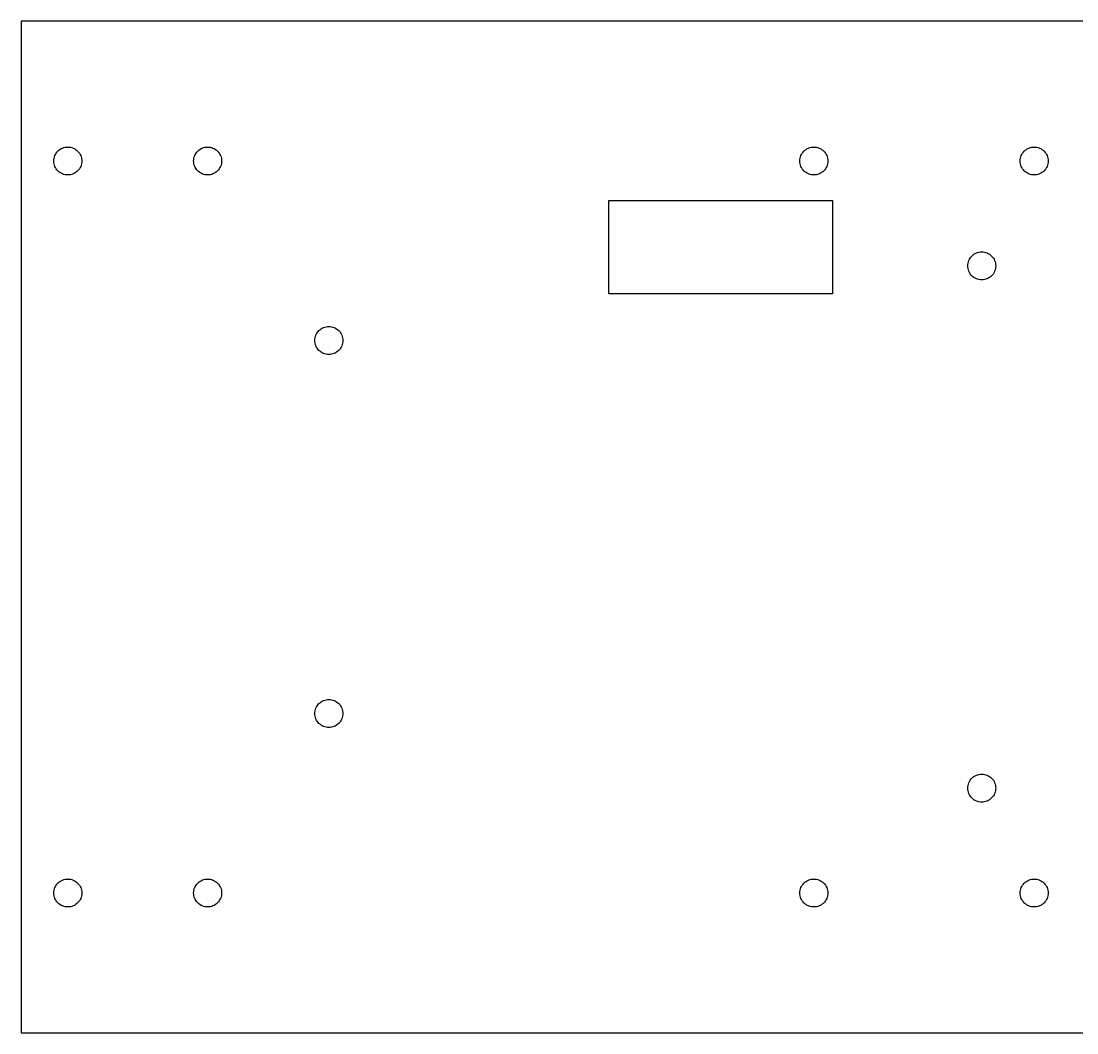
# Model space of a CAD drawing. Header units: metres. Extents: x -75 to 151, y -54 to 54.
# Drawn here: x -75 to 38.2, y -54.2 to 54.2 of the extents above; entities that cross this region are included whole.
import ezdxf

# ---------------------------------------------------------------- set-up
doc = ezdxf.new("R2010")
doc.units = ezdxf.units.M

msp = doc.modelspace()

# ---------------------------------------------------------------- linework, layer by layer
for p, q in [((151.406, 54.25), (-75, 54.25)), ((-75, 54.25), (-75, -54.25)), ((-71.4712, 39.5426), (-71.4354, 39.6854)), ((-71.4354, 39.6854), (-71.3858, 39.824)), ((-71.3858, 39.824), (-71.3229, 39.9571)), ((-71.3229, 39.9571), (-71.2472, 40.0833)), ((-71.2472, 40.0833), (-71.1595, 40.2016)), ((-71.1595, 40.2016), (-71.0607, 40.3107)), ((-71.0607, 40.3107), (-70.9516, 40.4095)), ((-70.9516, 40.4095), (-70.8333, 40.4972)), ((-70.8333, 40.4972), (-70.7071, 40.5729)), ((-70.7071, 40.5729), (-70.574, 40.6358)), ((-70.574, 40.6358), (-70.4354, 40.6854)), ((-70.4354, 40.6854), (-70.2926, 40.7212)), ((-70.2926, 40.7212), (-70.147, 40.7428)), ((-70.147, 40.7428), (-70, 40.75)), ((-70, 40.75), (-69.853, 40.7428)), ((-69.853, 40.7428), (-69.7074, 40.7212)), ((-69.7074, 40.7212), (-69.5646, 40.6854)), ((-69.5646, 40.6854), (-69.426, 40.6358)), ((-69.426, 40.6358), (-69.2929, 40.5729)), ((-69.2929, 40.5729), (-69.1666, 40.4972)), ((-69.1666, 40.4972), (-69.0484, 40.4095)), ((-69.0484, 40.4095), (-68.9393, 40.3107)), ((-68.9393, 40.3107), (-68.8405, 40.2016)), ((-68.8405, 40.2016), (-68.7528, 40.0833)), ((-68.7528, 40.0833), (-68.6771, 39.9571)), ((-68.6771, 39.9571), (-68.6142, 39.824)), ((-68.6142, 39.824), (-68.5646, 39.6854)), ((-68.5646, 39.6854), (-68.5288, 39.5426)), ((-56.4712, 39.5426), (-56.4354, 39.6854)), ((-56.4354, 39.6854), (-56.3858, 39.824)), ((-56.3858, 39.824), (-56.3229, 39.9571)), ((-56.3229, 39.9571), (-56.2472, 40.0833)), ((-56.2472, 40.0833), (-56.1595, 40.2016)), ((-56.1595, 40.2016), (-56.0607, 40.3107)), ((-56.0607, 40.3107), (-55.9516, 40.4095)), ((-55.9516, 40.4095), (-55.8333, 40.4972)), ((-55.8333, 40.4972), (-55.7071, 40.5729)), ((-55.7071, 40.5729), (-55.574, 40.6358)), ((-55.574, 40.6358), (-55.4354, 40.6854)), ((-55.4354, 40.6854), (-55.2926, 40.7212)), ((-55.2926, 40.7212), (-55.147, 40.7428)), ((-55.147, 40.7428), (-55, 40.75)), ((-55, 40.75), (-54.853, 40.7428)), ((-54.853, 40.7428), (-54.7074, 40.7212)), ((-54.7074, 40.7212), (-54.5646, 40.6854)), ((-54.5646, 40.6854), (-54.426, 40.6358)), ((-54.426, 40.6358), (-54.2929, 40.5729)), ((-54.2929, 40.5729), (-54.1666, 40.4972)), ((-54.1666, 40.4972), (-54.0484, 40.4095)), ((-54.0484, 40.4095), (-53.9393, 40.3107)), ((-53.9393, 40.3107), (-53.8405, 40.2016)), ((-53.8405, 40.2016), (-53.7528, 40.0833)), ((-53.7528, 40.0833), (-53.6771, 39.9571)), ((-53.6771, 39.9571), (-53.6142, 39.824)), ((-53.6142, 39.824), (-53.5646, 39.6854)), ((-53.5646, 39.6854), (-53.5288, 39.5426)), ((8.5288, 39.5426), (8.5646, 39.6854)), ((8.5646, 39.6854), (8.6142, 39.824)), ((8.6142, 39.824), (8.6771, 39.9571)), ((8.6771, 39.9571), (8.7528, 40.0833)), ((8.7528, 40.0833), (8.8405, 40.2016)), ((8.8405, 40.2016), (8.9393, 40.3107)), ((8.9393, 40.3107), (9.0484, 40.4095)), ((9.0484, 40.4095), (9.1666, 40.4972)), ((9.1666, 40.4972), (9.2929, 40.5729)), ((9.2929, 40.5729), (9.426, 40.6358)), ((9.426, 40.6358), (9.5646, 40.6854)), ((9.5646, 40.6854), (9.7073, 40.7212)), ((9.7073, 40.7212), (9.853, 40.7428)), ((9.853, 40.7428), (10, 40.75)), ((10, 40.75), (10.147, 40.7428)), ((10.147, 40.7428), (10.2926, 40.7212)), ((10.2926, 40.7212), (10.4354, 40.6854)), ((10.4354, 40.6854), (10.574, 40.6358)), ((10.574, 40.6358), (10.7071, 40.5729)), ((10.7071, 40.5729), (10.8333, 40.4972)), ((10.8333, 40.4972), (10.9516, 40.4095)), ((10.9516, 40.4095), (11.0607, 40.3107)), ((11.0607, 40.3107), (11.1595, 40.2016)), ((11.1595, 40.2016), (11.2472, 40.0833)), ((11.2472, 40.0833), (11.3229, 39.9571)), ((11.3229, 39.9571), (11.3858, 39.824)), ((11.3858, 39.824), (11.4354, 39.6854)), ((11.4354, 39.6854), (11.4712, 39.5426)), ((32.1499, 39.5426), (32.1857, 39.6854)), ((32.1857, 39.6854), (32.2353, 39.824)), ((32.2353, 39.824), (32.2982, 39.9571)), ((32.2982, 39.9571), (32.3739, 40.0833)), ((32.3739, 40.0833), (32.4616, 40.2016)), ((32.4616, 40.2016), (32.5605, 40.3107)), ((32.5605, 40.3107), (32.6695, 40.4095)), ((32.6695, 40.4095), (32.7878, 40.4972)), ((32.7878, 40.4972), (32.914, 40.5729)), ((32.914, 40.5729), (33.0471, 40.6358)), ((33.0471, 40.6358), (33.1857, 40.6854)), ((33.1857, 40.6854), (33.3285, 40.7212)), ((33.3285, 40.7212), (33.4741, 40.7428)), ((33.4741, 40.7428), (33.6211, 40.75)), ((33.6211, 40.75), (33.7681, 40.7428)), ((33.7681, 40.7428), (33.9138, 40.7212)), ((33.9138, 40.7212), (34.0565, 40.6854)), ((34.0565, 40.6854), (34.1951, 40.6358)), ((34.1951, 40.6358), (34.3282, 40.5729)), ((34.3282, 40.5729), (34.4545, 40.4972)), ((34.4545, 40.4972), (34.5727, 40.4095)), ((34.5727, 40.4095), (34.6818, 40.3107)), ((34.6818, 40.3107), (34.7806, 40.2016)), ((34.7806, 40.2016), (34.8683, 40.0833)), ((34.8683, 40.0833), (34.944, 39.9571)), ((34.944, 39.9571), (35.0069, 39.824)), ((35.0069, 39.824), (35.0565, 39.6854)), ((35.0565, 39.6854), (35.0923, 39.5426)), ((-71.5, 39.25), (-71.4928, 39.397)), ((-71.4928, 39.103), (-71.5, 39.25)), ((-71.4928, 39.397), (-71.4712, 39.5426)), ((-71.4712, 38.9574), (-71.4928, 39.103)), ((-71.4354, 38.8146), (-71.4712, 38.9574)), ((-71.3858, 38.676), (-71.4354, 38.8146)), ((-71.3229, 38.5429), (-71.3858, 38.676)), ((-71.2472, 38.4166), (-71.3229, 38.5429)), ((-68.6771, 38.5429), (-68.7528, 38.4166)), ((-68.6142, 38.676), (-68.6771, 38.5429)), ((-68.5646, 38.8146), (-68.6142, 38.676)), ((-68.5288, 38.9574), (-68.5646, 38.8146)), ((-68.5288, 39.5426), (-68.5072, 39.397)), ((-68.5072, 39.103), (-68.5288, 38.9574)), ((-68.5072, 39.397), (-68.5, 39.25)), ((-68.5, 39.25), (-68.5072, 39.103)), ((-56.5, 39.25), (-56.4928, 39.397)), ((-56.4928, 39.103), (-56.5, 39.25)), ((-56.4928, 39.397), (-56.4712, 39.5426)), ((-56.4712, 38.9574), (-56.4928, 39.103)), ((-56.4354, 38.8146), (-56.4712, 38.9574)), ((-56.3858, 38.676), (-56.4354, 38.8146)), ((-56.3229, 38.5429), (-56.3858, 38.676)), ((-56.2472, 38.4166), (-56.3229, 38.5429)), ((-53.6771, 38.5429), (-53.7528, 38.4166)), ((-53.6142, 38.676), (-53.6771, 38.5429)), ((-53.5646, 38.8146), (-53.6142, 38.676)), ((-53.5288, 38.9574), (-53.5646, 38.8146)), ((-53.5288, 39.5426), (-53.5072, 39.397)), ((-53.5072, 39.103), (-53.5288, 38.9574)), ((-53.5072, 39.397), (-53.5, 39.25)), ((-53.5, 39.25), (-53.5072, 39.103)), ((8.5, 39.25), (8.5072, 39.397)), ((8.5072, 39.103), (8.5, 39.25)), ((8.5072, 39.397), (8.5288, 39.5426)), ((8.5288, 38.9574), (8.5072, 39.103)), ((8.5646, 38.8146), (8.5288, 38.9574)), ((8.6142, 38.676), (8.5646, 38.8146)), ((8.6771, 38.5429), (8.6142, 38.676)), ((8.7528, 38.4166), (8.6771, 38.5429)), ((11.3229, 38.5429), (11.2472, 38.4166)), ((11.3858, 38.676), (11.3229, 38.5429)), ((11.4354, 38.8146), (11.3858, 38.676)), ((11.4712, 38.9574), (11.4354, 38.8146)), ((11.4712, 39.5426), (11.4928, 39.397)), ((11.4928, 39.103), (11.4712, 38.9574)), ((11.4928, 39.397), (11.5, 39.25)), ((11.5, 39.25), (11.4928, 39.103)), ((32.1211, 39.25), (32.1283, 39.397)), ((32.1283, 39.103), (32.1211, 39.25)), ((32.1283, 39.397), (32.1499, 39.5426)), ((32.1499, 38.9574), (32.1283, 39.103)), ((32.1857, 38.8146), (32.1499, 38.9574)), ((32.2353, 38.676), (32.1857, 38.8146)), ((32.2982, 38.5429), (32.2353, 38.676)), ((32.3739, 38.4166), (32.2982, 38.5429)), ((34.944, 38.5429), (34.8683, 38.4166)), ((35.0069, 38.676), (34.944, 38.5429)), ((35.0565, 38.8146), (35.0069, 38.676)), ((35.0923, 38.9574), (35.0565, 38.8146)), ((35.0923, 39.5426), (35.1139, 39.397)), ((35.1139, 39.103), (35.0923, 38.9574)), ((35.1139, 39.397), (35.1211, 39.25)), ((35.1211, 39.25), (35.1139, 39.103)), ((-71.1595, 38.2984), (-71.2472, 38.4166)), ((-71.0607, 38.1893), (-71.1595, 38.2984)), ((-70.9516, 38.0905), (-71.0607, 38.1893)), ((-70.8333, 38.0028), (-70.9516, 38.0905)), ((-70.7071, 37.9271), (-70.8333, 38.0028)), ((-70.574, 37.8642), (-70.7071, 37.9271)), ((-70.4354, 37.8146), (-70.574, 37.8642)), ((-70.2926, 37.7788), (-70.4354, 37.8146)), ((-70.147, 37.7572), (-70.2926, 37.7788)), ((-70, 37.75), (-70.147, 37.7572)), ((-69.853, 37.7572), (-70, 37.75)), ((-69.7074, 37.7788), (-69.853, 37.7572)), ((-69.5646, 37.8146), (-69.7074, 37.7788)), ((-69.426, 37.8642), (-69.5646, 37.8146)), ((-69.2929, 37.9271), (-69.426, 37.8642)), ((-69.1666, 38.0028), (-69.2929, 37.9271)), ((-69.0484, 38.0905), (-69.1666, 38.0028)), ((-68.9393, 38.1893), (-69.0484, 38.0905)), ((-68.8405, 38.2984), (-68.9393, 38.1893)), ((-68.7528, 38.4166), (-68.8405, 38.2984)), ((-56.1595, 38.2984), (-56.2472, 38.4166)), ((-56.0607, 38.1893), (-56.1595, 38.2984)), ((-55.9516, 38.0905), (-56.0607, 38.1893)), ((-55.8333, 38.0028), (-55.9516, 38.0905)), ((-55.7071, 37.9271), (-55.8333, 38.0028)), ((-55.574, 37.8642), (-55.7071, 37.9271)), ((-55.4354, 37.8146), (-55.574, 37.8642)), ((-55.2926, 37.7788), (-55.4354, 37.8146)), ((-55.147, 37.7572), (-55.2926, 37.7788)), ((-55, 37.75), (-55.147, 37.7572)), ((-54.853, 37.7572), (-55, 37.75)), ((-54.7074, 37.7788), (-54.853, 37.7572)), ((-54.5646, 37.8146), (-54.7074, 37.7788)), ((-54.426, 37.8642), (-54.5646, 37.8146)), ((-54.2929, 37.9271), (-54.426, 37.8642)), ((-54.1666, 38.0028), (-54.2929, 37.9271)), ((-54.0484, 38.0905), (-54.1666, 38.0028)), ((-53.9393, 38.1893), (-54.0484, 38.0905)), ((-53.8405, 38.2984), (-53.9393, 38.1893)), ((-53.7528, 38.4166), (-53.8405, 38.2984)), ((8.8405, 38.2984), (8.7528, 38.4166)), ((8.9393, 38.1893), (8.8405, 38.2984)), ((9.0484, 38.0905), (8.9393, 38.1893)), ((9.1666, 38.0028), (9.0484, 38.0905)), ((9.2929, 37.9271), (9.1666, 38.0028)), ((9.426, 37.8642), (9.2929, 37.9271)), ((9.5646, 37.8146), (9.426, 37.8642)), ((9.7073, 37.7788), (9.5646, 37.8146)), ((9.853, 37.7572), (9.7073, 37.7788)), ((10, 37.75), (9.853, 37.7572)), ((10.147, 37.7572), (10, 37.75)), ((10.2926, 37.7788), (10.147, 37.7572)), ((10.4354, 37.8146), (10.2926, 37.7788)), ((10.574, 37.8642), (10.4354, 37.8146)), ((10.7071, 37.9271), (10.574, 37.8642)), ((10.8333, 38.0028), (10.7071, 37.9271)), ((10.9516, 38.0905), (10.8333, 38.0028)), ((11.0607, 38.1893), (10.9516, 38.0905)), ((11.1595, 38.2984), (11.0607, 38.1893)), ((11.2472, 38.4166), (11.1595, 38.2984)), ((32.4616, 38.2984), (32.3739, 38.4166)), ((32.5605, 38.1893), (32.4616, 38.2984)), ((32.6695, 38.0905), (32.5605, 38.1893)), ((32.7878, 38.0028), (32.6695, 38.0905)), ((32.914, 37.9271), (32.7878, 38.0028)), ((33.0471, 37.8642), (32.914, 37.9271)), ((33.1857, 37.8146), (33.0471, 37.8642)), ((33.3285, 37.7788), (33.1857, 37.8146)), ((33.4741, 37.7572), (33.3285, 37.7788)), ((33.6211, 37.75), (33.4741, 37.7572)), ((33.7681, 37.7572), (33.6211, 37.75)), ((33.9138, 37.7788), (33.7681, 37.7572)), ((34.0565, 37.8146), (33.9138, 37.7788)), ((34.1951, 37.8642), (34.0565, 37.8146)), ((34.3282, 37.9271), (34.1951, 37.8642)), ((34.4545, 38.0028), (34.3282, 37.9271)), ((34.5727, 38.0905), (34.4545, 38.0028)), ((34.6818, 38.1893), (34.5727, 38.0905)), ((34.7806, 38.2984), (34.6818, 38.1893)), ((34.8683, 38.4166), (34.7806, 38.2984)), ((-12, 25), (-12, 35)), ((-12, 35), (12, 35)), ((12, 35), (12, 25)), ((27.426, 29.3858), (27.5646, 29.4354)), ((27.5646, 29.4354), (27.7074, 29.4712)), ((27.7074, 29.4712), (27.853, 29.4928)), ((27.853, 29.4928), (28, 29.5)), ((28, 29.5), (28.147, 29.4928)), ((28.147, 29.4928), (28.2926, 29.4712)), ((28.2926, 29.4712), (28.4354, 29.4354)), ((28.4354, 29.4354), (28.574, 29.3858)), ((26.5288, 28.2926), (26.5646, 28.4354)), ((26.5646, 28.4354), (26.6142, 28.574)), ((26.6142, 28.574), (26.6771, 28.7071)), ((26.6771, 28.7071), (26.7528, 28.8333)), ((26.7528, 28.8333), (26.8405, 28.9516)), ((26.8405, 28.9516), (26.9393, 29.0607)), ((26.9393, 29.0607), (27.0484, 29.1595)), ((27.0484, 29.1595), (27.1666, 29.2472)), ((27.1666, 29.2472), (27.2929, 29.3229)), ((27.2929, 29.3229), (27.426, 29.3858)), ((28.574, 29.3858), (28.7071, 29.3229)), ((28.7071, 29.3229), (28.8333, 29.2472)), ((28.8333, 29.2472), (28.9516, 29.1595)), ((28.9516, 29.1595), (29.0607, 29.0607)), ((29.0607, 29.0607), (29.1595, 28.9516)), ((29.1595, 28.9516), (29.2472, 28.8333)), ((29.2472, 28.8333), (29.3229, 28.7071)), ((29.3229, 28.7071), (29.3858, 28.574)), ((29.3858, 28.574), (29.4354, 28.4354)), ((29.4354, 28.4354), (29.4712, 28.2926)), ((26.5, 28), (26.5072, 28.147)), ((26.5072, 27.853), (26.5, 28)), ((26.5072, 28.147), (26.5288, 28.2926)), ((26.5288, 27.7074), (26.5072, 27.853)), ((26.5646, 27.5646), (26.5288, 27.7074)), ((26.6142, 27.426), (26.5646, 27.5646)), ((26.6771, 27.2929), (26.6142, 27.426)), ((26.7528, 27.1666), (26.6771, 27.2929)), ((29.3229, 27.2929), (29.2472, 27.1666)), ((29.3858, 27.426), (29.3229, 27.2929)), ((29.4354, 27.5646), (29.3858, 27.426)), ((29.4712, 27.7074), (29.4354, 27.5646)), ((29.4712, 28.2926), (29.4928, 28.147)), ((29.4928, 27.853), (29.4712, 27.7074)), ((29.4928, 28.147), (29.5, 28)), ((29.5, 28), (29.4928, 27.853)), ((26.8405, 27.0484), (26.7528, 27.1666)), ((26.9393, 26.9393), (26.8405, 27.0484)), ((27.0484, 26.8405), (26.9393, 26.9393)), ((27.1666, 26.7528), (27.0484, 26.8405)), ((27.2929, 26.6771), (27.1666, 26.7528)), ((27.426, 26.6142), (27.2929, 26.6771)), ((27.5646, 26.5646), (27.426, 26.6142)), ((27.7074, 26.5288), (27.5646, 26.5646)), ((27.853, 26.5072), (27.7074, 26.5288)), ((28, 26.5), (27.853, 26.5072)), ((28.147, 26.5072), (28, 26.5)), ((28.2926, 26.5288), (28.147, 26.5072)), ((28.4354, 26.5646), (28.2926, 26.5288)), ((28.574, 26.6142), (28.4354, 26.5646)), ((28.7071, 26.6771), (28.574, 26.6142)), ((28.8333, 26.7528), (28.7071, 26.6771)), ((28.9516, 26.8405), (28.8333, 26.7528)), ((29.0607, 26.9393), (28.9516, 26.8405)), ((29.1595, 27.0484), (29.0607, 26.9393)), ((29.2472, 27.1666), (29.1595, 27.0484)), ((12, 25), (-12, 25)), ((-43.4712, 20.2926), (-43.4354, 20.4354)), ((-43.4354, 20.4354), (-43.3858, 20.574)), ((-43.3858, 20.574), (-43.3229, 20.7071)), ((-43.3229, 20.7071), (-43.2472, 20.8333)), ((-43.2472, 20.8333), (-43.1595, 20.9516)), ((-43.1595, 20.9516), (-43.0607, 21.0607)), ((-43.0607, 21.0607), (-42.9516, 21.1595)), ((-42.9516, 21.1595), (-42.8333, 21.2472)), ((-42.8333, 21.2472), (-42.7071, 21.3229)), ((-42.7071, 21.3229), (-42.574, 21.3858)), ((-42.574, 21.3858), (-42.4354, 21.4354)), ((-42.4354, 21.4354), (-42.2926, 21.4712)), ((-42.2926, 21.4712), (-42.147, 21.4928)), ((-42.147, 21.4928), (-42, 21.5)), ((-42, 21.5), (-41.853, 21.4928)), ((-41.853, 21.4928), (-41.7074, 21.4712)), ((-41.7074, 21.4712), (-41.5646, 21.4354)), ((-41.5646, 21.4354), (-41.426, 21.3858)), ((-41.426, 21.3858), (-41.2929, 21.3229)), ((-41.2929, 21.3229), (-41.1666, 21.2472)), ((-41.1666, 21.2472), (-41.0484, 21.1595)), ((-41.0484, 21.1595), (-40.9393, 21.0607)), ((-40.9393, 21.0607), (-40.8405, 20.9516)), ((-40.8405, 20.9516), (-40.7528, 20.8333)), ((-40.7528, 20.8333), (-40.6771, 20.7071)), ((-40.6771, 20.7071), (-40.6142, 20.574)), ((-40.6142, 20.574), (-40.5646, 20.4354)), ((-40.5646, 20.4354), (-40.5288, 20.2926)), ((-43.5, 20), (-43.4928, 20.147)), ((-43.4928, 19.853), (-43.5, 20)), ((-43.4928, 20.147), (-43.4712, 20.2926)), ((-43.4712, 19.7074), (-43.4928, 19.853)), ((-43.4354, 19.5646), (-43.4712, 19.7074)), ((-43.3858, 19.426), (-43.4354, 19.5646)), ((-43.3229, 19.2929), (-43.3858, 19.426)), ((-43.2472, 19.1666), (-43.3229, 19.2929)), ((-40.6771, 19.2929), (-40.7528, 19.1666)), ((-40.6142, 19.426), (-40.6771, 19.2929)), ((-40.5646, 19.5646), (-40.6142, 19.426)), ((-40.5288, 19.7074), (-40.5646, 19.5646)), ((-40.5288, 20.2926), (-40.5072, 20.147)), ((-40.5072, 19.853), (-40.5288, 19.7074)), ((-40.5072, 20.147), (-40.5, 20)), ((-40.5, 20), (-40.5072, 19.853)), ((-43.1595, 19.0484), (-43.2472, 19.1666)), ((-43.0607, 18.9393), (-43.1595, 19.0484)), ((-42.9516, 18.8405), (-43.0607, 18.9393)), ((-42.8333, 18.7528), (-42.9516, 18.8405)), ((-42.7071, 18.6771), (-42.8333, 18.7528)), ((-42.574, 18.6142), (-42.7071, 18.6771)), ((-42.4354, 18.5646), (-42.574, 18.6142)), ((-42.2926, 18.5288), (-42.4354, 18.5646)), ((-42.147, 18.5072), (-42.2926, 18.5288)), ((-42, 18.5), (-42.147, 18.5072)), ((-41.853, 18.5072), (-42, 18.5)), ((-41.7074, 18.5288), (-41.853, 18.5072)), ((-41.5646, 18.5646), (-41.7074, 18.5288)), ((-41.426, 18.6142), (-41.5646, 18.5646)), ((-41.2929, 18.6771), (-41.426, 18.6142)), ((-41.1666, 18.7528), (-41.2929, 18.6771)), ((-41.0484, 18.8405), (-41.1666, 18.7528)), ((-40.9393, 18.9393), (-41.0484, 18.8405)), ((-40.8405, 19.0484), (-40.9393, 18.9393)), ((-40.7528, 19.1666), (-40.8405, 19.0484)), ((-43.3229, -19.2929), (-43.2472, -19.1666)), ((-43.2472, -19.1666), (-43.1595, -19.0484)), ((-43.1595, -19.0484), (-43.0607, -18.9393)), ((-43.0607, -18.9393), (-42.9516, -18.8405)), ((-42.9516, -18.8405), (-42.8333, -18.7528)), ((-42.8333, -18.7528), (-42.7071, -18.6771)), ((-42.7071, -18.6771), (-42.574, -18.6142)), ((-42.574, -18.6142), (-42.4354, -18.5646)), ((-42.4354, -18.5646), (-42.2926, -18.5288)), ((-42.2926, -18.5288), (-42.147, -18.5072)), ((-42.147, -18.5072), (-42, -18.5)), ((-42, -18.5), (-41.853, -18.5072)), ((-41.853, -18.5072), (-41.7074, -18.5288)), ((-41.7074, -18.5288), (-41.5646, -18.5646)), ((-41.5646, -18.5646), (-41.426, -18.6142)), ((-41.426, -18.6142), (-41.2929, -18.6771)), ((-41.2929, -18.6771), (-41.1666, -18.7528)), ((-41.1666, -18.7528), (-41.0484, -18.8405)), ((-41.0484, -18.8405), (-40.9393, -18.9393)), ((-40.9393, -18.9393), (-40.8405, -19.0484)), ((-40.8405, -19.0484), (-40.7528, -19.1666)), ((-40.7528, -19.1666), (-40.6771, -19.2929)), ((-43.5, -20), (-43.4928, -19.853)), ((-43.4928, -20.147), (-43.5, -20)), ((-43.4928, -19.853), (-43.4712, -19.7074)), ((-43.4712, -20.2926), (-43.4928, -20.147)), ((-43.4712, -19.7074), (-43.4354, -19.5646)), ((-43.4354, -20.4354), (-43.4712, -20.2926)), ((-43.4354, -19.5646), (-43.3858, -19.426)), ((-43.3858, -19.426), (-43.3229, -19.2929)), ((-40.6771, -19.2929), (-40.6142, -19.426)), ((-40.6142, -19.426), (-40.5646, -19.5646)), ((-40.5646, -19.5646), (-40.5288, -19.7074)), ((-40.5288, -20.2926), (-40.5646, -20.4354)), ((-40.5288, -19.7074), (-40.5072, -19.853)), ((-40.5072, -20.147), (-40.5288, -20.2926)), ((-40.5072, -19.853), (-40.5, -20)), ((-40.5, -20), (-40.5072, -20.147)), ((-43.3858, -20.574), (-43.4354, -20.4354)), ((-43.3229, -20.7071), (-43.3858, -20.574)), ((-43.2472, -20.8333), (-43.3229, -20.7071)), ((-43.1595, -20.9516), (-43.2472, -20.8333)), ((-43.0607, -21.0607), (-43.1595, -20.9516)), ((-42.9516, -21.1595), (-43.0607, -21.0607)), ((-42.8333, -21.2472), (-42.9516, -21.1595)), ((-42.7071, -21.3229), (-42.8333, -21.2472)), ((-42.574, -21.3858), (-42.7071, -21.3229)), ((-42.4354, -21.4354), (-42.574, -21.3858)), ((-42.2926, -21.4712), (-42.4354, -21.4354)), ((-42.147, -21.4928), (-42.2926, -21.4712)), ((-42, -21.5), (-42.147, -21.4928)), ((-41.853, -21.4928), (-42, -21.5)), ((-41.7074, -21.4712), (-41.853, -21.4928)), ((-41.5646, -21.4354), (-41.7074, -21.4712)), ((-41.426, -21.3858), (-41.5646, -21.4354)), ((-41.2929, -21.3229), (-41.426, -21.3858)), ((-41.1666, -21.2472), (-41.2929, -21.3229)), ((-41.0484, -21.1595), (-41.1666, -21.2472)), ((-40.9393, -21.0607), (-41.0484, -21.1595)), ((-40.8405, -20.9516), (-40.9393, -21.0607)), ((-40.7528, -20.8333), (-40.8405, -20.9516)), ((-40.6771, -20.7071), (-40.7528, -20.8333)), ((-40.6142, -20.574), (-40.6771, -20.7071)), ((-40.5646, -20.4354), (-40.6142, -20.574)), ((26.6771, -27.2929), (26.7528, -27.1666)), ((26.7528, -27.1666), (26.8405, -27.0484)), ((26.8405, -27.0484), (26.9393, -26.9393)), ((26.9393, -26.9393), (27.0484, -26.8405)), ((27.0484, -26.8405), (27.1666, -26.7528)), ((27.1666, -26.7528), (27.2929, -26.6771)), ((27.2929, -26.6771), (27.426, -26.6142)), ((27.426, -26.6142), (27.5646, -26.5646)), ((27.5646, -26.5646), (27.7074, -26.5288)), ((27.7074, -26.5288), (27.853, -26.5072)), ((27.853, -26.5072), (28, -26.5)), ((28, -26.5), (28.147, -26.5072)), ((28.147, -26.5072), (28.2926, -26.5288)), ((28.2926, -26.5288), (28.4354, -26.5646)), ((28.4354, -26.5646), (28.574, -26.6142)), ((28.574, -26.6142), (28.7071, -26.6771)), ((28.7071, -26.6771), (28.8333, -26.7528)), ((28.8333, -26.7528), (28.9516, -26.8405)), ((28.9516, -26.8405), (29.0607, -26.9393)), ((29.0607, -26.9393), (29.1595, -27.0484)), ((29.1595, -27.0484), (29.2472, -27.1666)), ((29.2472, -27.1666), (29.3229, -27.2929)), ((26.5, -28), (26.5072, -27.853)), ((26.5072, -28.147), (26.5, -28)), ((26.5072, -27.853), (26.5288, -27.7074)), ((26.5288, -28.2926), (26.5072, -28.147)), ((26.5288, -27.7074), (26.5646, -27.5646)), ((26.5646, -28.4354), (26.5288, -28.2926)), ((26.5646, -27.5646), (26.6142, -27.426)), ((26.6142, -27.426), (26.6771, -27.2929)), ((29.3229, -27.2929), (29.3858, -27.426)), ((29.3858, -27.426), (29.4354, -27.5646)), ((29.4354, -27.5646), (29.4712, -27.7074)), ((29.4712, -28.2926), (29.4354, -28.4354)), ((29.4712, -27.7074), (29.4928, -27.853)), ((29.4928, -28.147), (29.4712, -28.2926)), ((29.4928, -27.853), (29.5, -28)), ((29.5, -28), (29.4928, -28.147)), ((26.6142, -28.574), (26.5646, -28.4354)), ((26.6771, -28.7071), (26.6142, -28.574)), ((26.7528, -28.8333), (26.6771, -28.7071)), ((26.8405, -28.9516), (26.7528, -28.8333)), ((26.9393, -29.0607), (26.8405, -28.9516)), ((27.0484, -29.1595), (26.9393, -29.0607)), ((27.1666, -29.2472), (27.0484, -29.1595)), ((27.2929, -29.3229), (27.1666, -29.2472)), ((27.426, -29.3858), (27.2929, -29.3229)), ((27.5646, -29.4354), (27.426, -29.3858)), ((28.574, -29.3858), (28.4354, -29.4354)), ((28.7071, -29.3229), (28.574, -29.3858)), ((28.8333, -29.2472), (28.7071, -29.3229)), ((28.9516, -29.1595), (28.8333, -29.2472)), ((29.0607, -29.0607), (28.9516, -29.1595)), ((29.1595, -28.9516), (29.0607, -29.0607)), ((29.2472, -28.8333), (29.1595, -28.9516)), ((29.3229, -28.7071), (29.2472, -28.8333)), ((29.3858, -28.574), (29.3229, -28.7071)), ((29.4354, -28.4354), (29.3858, -28.574)), ((27.7074, -29.4712), (27.5646, -29.4354)), ((27.853, -29.4928), (27.7074, -29.4712)), ((28, -29.5), (27.853, -29.4928)), ((28.147, -29.4928), (28, -29.5)), ((28.2926, -29.4712), (28.147, -29.4928)), ((28.4354, -29.4354), (28.2926, -29.4712)), ((-71.3229, -38.5429), (-71.2472, -38.4166)), ((-71.2472, -38.4166), (-71.1595, -38.2984)), ((-71.1595, -38.2984), (-71.0607, -38.1893)), ((-71.0607, -38.1893), (-70.9516, -38.0905)), ((-70.9516, -38.0905), (-70.8333, -38.0028)), ((-70.8333, -38.0028), (-70.7071, -37.9271)), ((-70.7071, -37.9271), (-70.574, -37.8642)), ((-70.574, -37.8642), (-70.4354, -37.8146)), ((-70.4354, -37.8146), (-70.2926, -37.7788)), ((-70.2926, -37.7788), (-70.147, -37.7572)), ((-70.147, -37.7572), (-70, -37.75)), ((-70, -37.75), (-69.853, -37.7572)), ((-69.853, -37.7572), (-69.7074, -37.7788)), ((-69.7074, -37.7788), (-69.5646, -37.8146)), ((-69.5646, -37.8146), (-69.426, -37.8642)), ((-69.426, -37.8642), (-69.2929, -37.9271)), ((-69.2929, -37.9271), (-69.1666, -38.0028)), ((-69.1666, -38.0028), (-69.0484, -38.0905)), ((-69.0484, -38.0905), (-68.9393, -38.1893)), ((-68.9393, -38.1893), (-68.8405, -38.2984)), ((-68.8405, -38.2984), (-68.7528, -38.4166)), ((-68.7528, -38.4166), (-68.6771, -38.5429)), ((-56.3229, -38.5429), (-56.2472, -38.4166)), ((-56.2472, -38.4166), (-56.1595, -38.2984)), ((-56.1595, -38.2984), (-56.0607, -38.1893)), ((-56.0607, -38.1893), (-55.9516, -38.0905)), ((-55.9516, -38.0905), (-55.8333, -38.0028)), ((-55.8333, -38.0028), (-55.7071, -37.9271)), ((-55.7071, -37.9271), (-55.574, -37.8642)), ((-55.574, -37.8642), (-55.4354, -37.8146)), ((-55.4354, -37.8146), (-55.2926, -37.7788)), ((-55.2926, -37.7788), (-55.147, -37.7572)), ((-55.147, -37.7572), (-55, -37.75)), ((-55, -37.75), (-54.853, -37.7572)), ((-54.853, -37.7572), (-54.7074, -37.7788)), ((-54.7074, -37.7788), (-54.5646, -37.8146)), ((-54.5646, -37.8146), (-54.426, -37.8642)), ((-54.426, -37.8642), (-54.2929, -37.9271)), ((-54.2929, -37.9271), (-54.1666, -38.0028)), ((-54.1666, -38.0028), (-54.0484, -38.0905)), ((-54.0484, -38.0905), (-53.9393, -38.1893)), ((-53.9393, -38.1893), (-53.8405, -38.2984)), ((-53.8405, -38.2984), (-53.7528, -38.4166)), ((-53.7528, -38.4166), (-53.6771, -38.5429)), ((8.6771, -38.5429), (8.7528, -38.4166)), ((8.7528, -38.4166), (8.8405, -38.2984)), ((8.8405, -38.2984), (8.9393, -38.1893)), ((8.9393, -38.1893), (9.0484, -38.0905)), ((9.0484, -38.0905), (9.1666, -38.0028)), ((9.1666, -38.0028), (9.2929, -37.9271)), ((9.2929, -37.9271), (9.426, -37.8642)), ((9.426, -37.8642), (9.5646, -37.8146)), ((9.5646, -37.8146), (9.7073, -37.7788)), ((9.7073, -37.7788), (9.853, -37.7572)), ((9.853, -37.7572), (10, -37.75)), ((10, -37.75), (10.147, -37.7572)), ((10.147, -37.7572), (10.2926, -37.7788)), ((10.2926, -37.7788), (10.4354, -37.8146)), ((10.4354, -37.8146), (10.574, -37.8642)), ((10.574, -37.8642), (10.7071, -37.9271)), ((10.7071, -37.9271), (10.8333, -38.0028)), ((10.8333, -38.0028), (10.9516, -38.0905)), ((10.9516, -38.0905), (11.0607, -38.1893)), ((11.0607, -38.1893), (11.1595, -38.2984)), ((11.1595, -38.2984), (11.2472, -38.4166)), ((11.2472, -38.4166), (11.3229, -38.5429)), ((32.2982, -38.5429), (32.3739, -38.4166)), ((32.3739, -38.4166), (32.4616, -38.2984)), ((32.4616, -38.2984), (32.5605, -38.1893)), ((32.5605, -38.1893), (32.6695, -38.0905)), ((32.6695, -38.0905), (32.7878, -38.0028)), ((32.7878, -38.0028), (32.914, -37.9271)), ((32.914, -37.9271), (33.0471, -37.8642)), ((33.0471, -37.8642), (33.1857, -37.8146)), ((33.1857, -37.8146), (33.3285, -37.7788)), ((33.3285, -37.7788), (33.4741, -37.7572)), ((33.4741, -37.7572), (33.6211, -37.75)), ((33.6211, -37.75), (33.7681, -37.7572)), ((33.7681, -37.7572), (33.9138, -37.7788)), ((33.9138, -37.7788), (34.0565, -37.8146)), ((34.0565, -37.8146), (34.1951, -37.8642)), ((34.1951, -37.8642), (34.3282, -37.9271)), ((34.3282, -37.9271), (34.4545, -38.0028)), ((34.4545, -38.0028), (34.5727, -38.0905)), ((34.5727, -38.0905), (34.6818, -38.1893)), ((34.6818, -38.1893), (34.7806, -38.2984)), ((34.7806, -38.2984), (34.8683, -38.4166)), ((34.8683, -38.4166), (34.944, -38.5429)), ((-71.5, -39.25), (-71.4928, -39.103)), ((-71.4928, -39.397), (-71.5, -39.25)), ((-71.4928, -39.103), (-71.4712, -38.9574)), ((-71.4712, -39.5426), (-71.4928, -39.397)), ((-71.4712, -38.9574), (-71.4354, -38.8146)), ((-71.4354, -39.6854), (-71.4712, -39.5426)), ((-71.4354, -38.8146), (-71.3858, -38.676)), ((-71.3858, -38.676), (-71.3229, -38.5429)), ((-68.6771, -38.5429), (-68.6142, -38.676)), ((-68.6142, -38.676), (-68.5646, -38.8146)), ((-68.5646, -38.8146), (-68.5288, -38.9574)), ((-68.5288, -39.5426), (-68.5646, -39.6854)), ((-68.5288, -38.9574), (-68.5072, -39.103)), ((-68.5072, -39.397), (-68.5288, -39.5426)), ((-68.5072, -39.103), (-68.5, -39.25)), ((-68.5, -39.25), (-68.5072, -39.397)), ((-56.5, -39.25), (-56.4928, -39.103)), ((-56.4928, -39.397), (-56.5, -39.25)), ((-56.4928, -39.103), (-56.4712, -38.9574)), ((-56.4712, -39.5426), (-56.4928, -39.397)), ((-56.4712, -38.9574), (-56.4354, -38.8146)), ((-56.4354, -39.6854), (-56.4712, -39.5426)), ((-56.4354, -38.8146), (-56.3858, -38.676)), ((-56.3858, -38.676), (-56.3229, -38.5429)), ((-53.6771, -38.5429), (-53.6142, -38.676)), ((-53.6142, -38.676), (-53.5646, -38.8146)), ((-53.5646, -38.8146), (-53.5288, -38.9574)), ((-53.5288, -39.5426), (-53.5646, -39.6854)), ((-53.5288, -38.9574), (-53.5072, -39.103)), ((-53.5072, -39.397), (-53.5288, -39.5426)), ((-53.5072, -39.103), (-53.5, -39.25)), ((-53.5, -39.25), (-53.5072, -39.397)), ((8.5, -39.25), (8.5072, -39.103)), ((8.5072, -39.397), (8.5, -39.25)), ((8.5072, -39.103), (8.5288, -38.9574)), ((8.5288, -39.5426), (8.5072, -39.397)), ((8.5288, -38.9574), (8.5646, -38.8146)), ((8.5646, -39.6854), (8.5288, -39.5426)), ((8.5646, -38.8146), (8.6142, -38.676)), ((8.6142, -38.676), (8.6771, -38.5429)), ((11.3229, -38.5429), (11.3858, -38.676)), ((11.3858, -38.676), (11.4354, -38.8146)), ((11.4354, -38.8146), (11.4712, -38.9574)), ((11.4712, -39.5426), (11.4354, -39.6854)), ((11.4712, -38.9574), (11.4928, -39.103)), ((11.4928, -39.397), (11.4712, -39.5426)), ((11.4928, -39.103), (11.5, -39.25)), ((11.5, -39.25), (11.4928, -39.397)), ((32.1211, -39.25), (32.1283, -39.103)), ((32.1283, -39.397), (32.1211, -39.25)), ((32.1283, -39.103), (32.1499, -38.9574)), ((32.1499, -39.5426), (32.1283, -39.397)), ((32.1499, -38.9574), (32.1857, -38.8146)), ((32.1857, -39.6854), (32.1499, -39.5426)), ((32.1857, -38.8146), (32.2353, -38.676)), ((32.2353, -38.676), (32.2982, -38.5429)), ((34.944, -38.5429), (35.0069, -38.676)), ((35.0069, -38.676), (35.0565, -38.8146)), ((35.0565, -38.8146), (35.0923, -38.9574)), ((35.0923, -39.5426), (35.0565, -39.6854)), ((35.0923, -38.9574), (35.1139, -39.103)), ((35.1139, -39.397), (35.0923, -39.5426)), ((35.1139, -39.103), (35.1211, -39.25)), ((35.1211, -39.25), (35.1139, -39.397)), ((-71.3858, -39.824), (-71.4354, -39.6854)), ((-71.3229, -39.9571), (-71.3858, -39.824)), ((-71.2472, -40.0833), (-71.3229, -39.9571)), ((-71.1595, -40.2016), (-71.2472, -40.0833)), ((-71.0607, -40.3107), (-71.1595, -40.2016)), ((-70.9516, -40.4095), (-71.0607, -40.3107)), ((-70.8333, -40.4972), (-70.9516, -40.4095)), ((-70.7071, -40.5729), (-70.8333, -40.4972)), ((-70.574, -40.6358), (-70.7071, -40.5729)), ((-70.4354, -40.6854), (-70.574, -40.6358)), ((-70.2926, -40.7212), (-70.4354, -40.6854)), ((-70.147, -40.7428), (-70.2926, -40.7212)), ((-70, -40.75), (-70.147, -40.7428)), ((-69.853, -40.7428), (-70, -40.75)), ((-69.7074, -40.7212), (-69.853, -40.7428)), ((-69.5646, -40.6854), (-69.7074, -40.7212)), ((-69.426, -40.6358), (-69.5646, -40.6854)), ((-69.2929, -40.5729), (-69.426, -40.6358)), ((-69.1666, -40.4972), (-69.2929, -40.5729)), ((-69.0484, -40.4095), (-69.1666, -40.4972)), ((-68.9393, -40.3107), (-69.0484, -40.4095)), ((-68.8405, -40.2016), (-68.9393, -40.3107)), ((-68.7528, -40.0833), (-68.8405, -40.2016)), ((-68.6771, -39.9571), (-68.7528, -40.0833)), ((-68.6142, -39.824), (-68.6771, -39.9571)), ((-68.5646, -39.6854), (-68.6142, -39.824)), ((-56.3858, -39.824), (-56.4354, -39.6854)), ((-56.3229, -39.9571), (-56.3858, -39.824)), ((-56.2472, -40.0833), (-56.3229, -39.9571)), ((-56.1595, -40.2016), (-56.2472, -40.0833)), ((-56.0607, -40.3107), (-56.1595, -40.2016)), ((-55.9516, -40.4095), (-56.0607, -40.3107)), ((-55.8333, -40.4972), (-55.9516, -40.4095)), ((-55.7071, -40.5729), (-55.8333, -40.4972)), ((-55.574, -40.6358), (-55.7071, -40.5729)), ((-55.4354, -40.6854), (-55.574, -40.6358)), ((-55.2926, -40.7212), (-55.4354, -40.6854)), ((-55.147, -40.7428), (-55.2926, -40.7212)), ((-55, -40.75), (-55.147, -40.7428)), ((-54.853, -40.7428), (-55, -40.75)), ((-54.7074, -40.7212), (-54.853, -40.7428)), ((-54.5646, -40.6854), (-54.7074, -40.7212)), ((-54.426, -40.6358), (-54.5646, -40.6854)), ((-54.2929, -40.5729), (-54.426, -40.6358)), ((-54.1666, -40.4972), (-54.2929, -40.5729)), ((-54.0484, -40.4095), (-54.1666, -40.4972)), ((-53.9393, -40.3107), (-54.0484, -40.4095)), ((-53.8405, -40.2016), (-53.9393, -40.3107)), ((-53.7528, -40.0833), (-53.8405, -40.2016)), ((-53.6771, -39.9571), (-53.7528, -40.0833)), ((-53.6142, -39.824), (-53.6771, -39.9571)), ((-53.5646, -39.6854), (-53.6142, -39.824)), ((8.6142, -39.824), (8.5646, -39.6854)), ((8.6771, -39.9571), (8.6142, -39.824)), ((8.7528, -40.0833), (8.6771, -39.9571)), ((8.8405, -40.2016), (8.7528, -40.0833)), ((8.9393, -40.3107), (8.8405, -40.2016)), ((9.0484, -40.4095), (8.9393, -40.3107)), ((9.1666, -40.4972), (9.0484, -40.4095)), ((9.2929, -40.5729), (9.1666, -40.4972)), ((9.426, -40.6358), (9.2929, -40.5729)), ((9.5646, -40.6854), (9.426, -40.6358)), ((9.7073, -40.7212), (9.5646, -40.6854)), ((9.853, -40.7428), (9.7073, -40.7212)), ((10, -40.75), (9.853, -40.7428)), ((10.147, -40.7428), (10, -40.75)), ((10.2926, -40.7212), (10.147, -40.7428)), ((10.4354, -40.6854), (10.2926, -40.7212)), ((10.574, -40.6358), (10.4354, -40.6854)), ((10.7071, -40.5729), (10.574, -40.6358)), ((10.8333, -40.4972), (10.7071, -40.5729)), ((10.9516, -40.4095), (10.8333, -40.4972)), ((11.0607, -40.3107), (10.9516, -40.4095)), ((11.1595, -40.2016), (11.0607, -40.3107)), ((11.2472, -40.0833), (11.1595, -40.2016)), ((11.3229, -39.9571), (11.2472, -40.0833)), ((11.3858, -39.824), (11.3229, -39.9571)), ((11.4354, -39.6854), (11.3858, -39.824)), ((32.2353, -39.824), (32.1857, -39.6854)), ((32.2982, -39.9571), (32.2353, -39.824)), ((32.3739, -40.0833), (32.2982, -39.9571)), ((32.4616, -40.2016), (32.3739, -40.0833)), ((32.5605, -40.3107), (32.4616, -40.2016)), ((32.6695, -40.4095), (32.5605, -40.3107)), ((32.7878, -40.4972), (32.6695, -40.4095)), ((32.914, -40.5729), (32.7878, -40.4972)), ((33.0471, -40.6358), (32.914, -40.5729)), ((33.1857, -40.6854), (33.0471, -40.6358)), ((33.3285, -40.7212), (33.1857, -40.6854)), ((33.4741, -40.7428), (33.3285, -40.7212)), ((33.6211, -40.75), (33.4741, -40.7428)), ((33.7681, -40.7428), (33.6211, -40.75)), ((33.9138, -40.7212), (33.7681, -40.7428)), ((34.0565, -40.6854), (33.9138, -40.7212)), ((34.1951, -40.6358), (34.0565, -40.6854)), ((34.3282, -40.5729), (34.1951, -40.6358)), ((34.4545, -40.4972), (34.3282, -40.5729)), ((34.5727, -40.4095), (34.4545, -40.4972)), ((34.6818, -40.3107), (34.5727, -40.4095)), ((34.7806, -40.2016), (34.6818, -40.3107)), ((34.8683, -40.0833), (34.7806, -40.2016)), ((34.944, -39.9571), (34.8683, -40.0833)), ((35.0069, -39.824), (34.944, -39.9571)), ((35.0565, -39.6854), (35.0069, -39.824)), ((-75, -54.25), (151.406, -54.25))]:
    msp.add_line(p, q)

doc.saveas('drawing.dxf')
